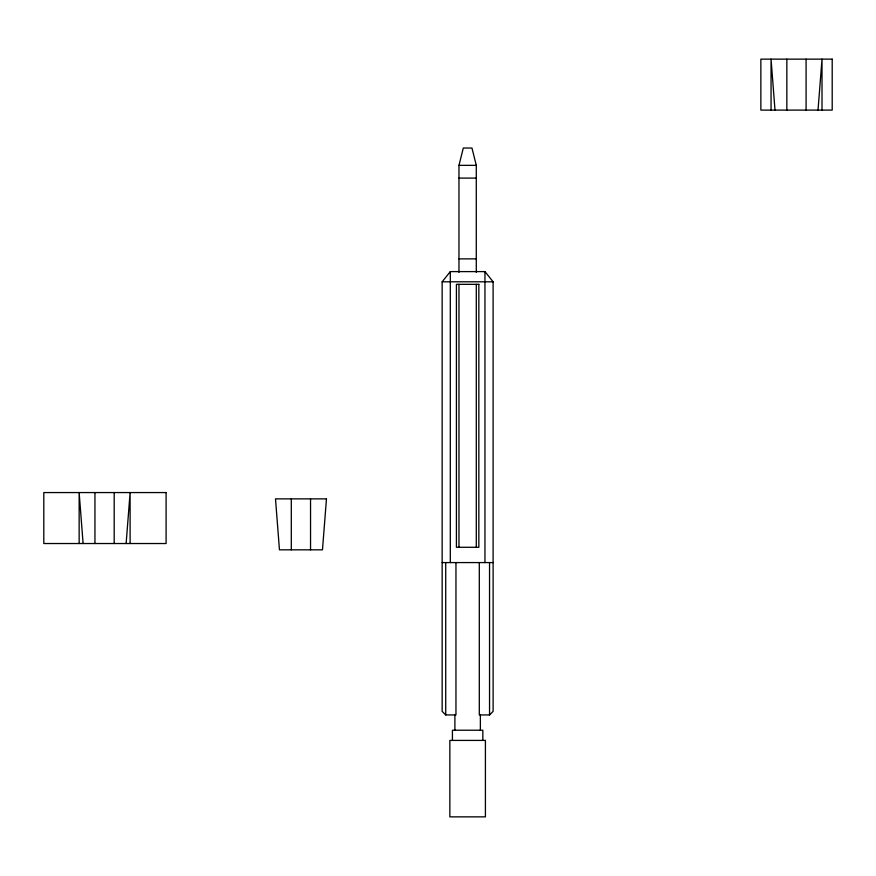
<?xml version="1.0" encoding="UTF-8"?>
<svg xmlns="http://www.w3.org/2000/svg" width="876" height="876" viewBox="0 0 876 876"><rect width="100%" height="100%" fill="white"/><g stroke="black" fill="none" stroke-linecap="round" stroke-linejoin="round"><path stroke-width="1.31" d="M126.133 543.525L130.108 492.564L130.108 543.525M818.031 110.102L822.006 59.141L822.006 110.102M458.969 272.425L458.969 165.356L463.305 148.033L471.967 148.033L476.292 165.356L476.292 272.425M455.958 562.578L455.958 714.936L445.72 714.936L442.15 711.367L442.15 281.798L450.308 271.604L484.954 271.604L493.111 281.798L493.111 711.367L489.542 714.936L479.303 714.936L479.303 562.578M458.969 165.356L476.292 165.356M458.969 178.102L476.292 178.102M458.969 258.869L476.292 258.869M442.15 281.798L493.111 281.798M442.15 562.578L493.111 562.578M774.997 110.102L771.055 59.141L771.055 110.102M83.1 543.525L79.147 492.564L79.147 543.525M806.084 59.141L806.084 110.102M786.845 59.141L786.845 110.102M489.542 562.578L489.542 714.936M484.954 271.604L484.954 562.578M482.84 740.417L482.84 730.223L452.421 730.223L452.421 740.417M480.366 714.936L480.366 730.223M476.292 284.339L476.292 547.281M458.969 284.339L458.969 547.281M454.896 714.936L454.896 730.223M450.308 271.604L450.308 562.578M445.72 562.578L445.72 714.936M310.542 498.871L310.542 549.832M291.303 498.871L291.303 549.832M114.187 492.564L114.187 543.525M94.947 492.564L94.947 543.525M326.463 498.871L322.478 549.832L279.455 549.832L275.502 498.871L326.463 498.871M832.2 59.141L760.861 59.141L760.861 110.102L832.2 110.102L832.2 59.141M478.844 284.339L456.418 284.339L456.418 547.281L478.844 547.281L478.844 284.339M166.101 492.564L43.8 492.564L43.8 543.525L166.101 543.525L166.101 492.564M485.413 740.417L449.848 740.417L449.848 816.859L485.413 816.859L485.413 740.417"/></g></svg>
